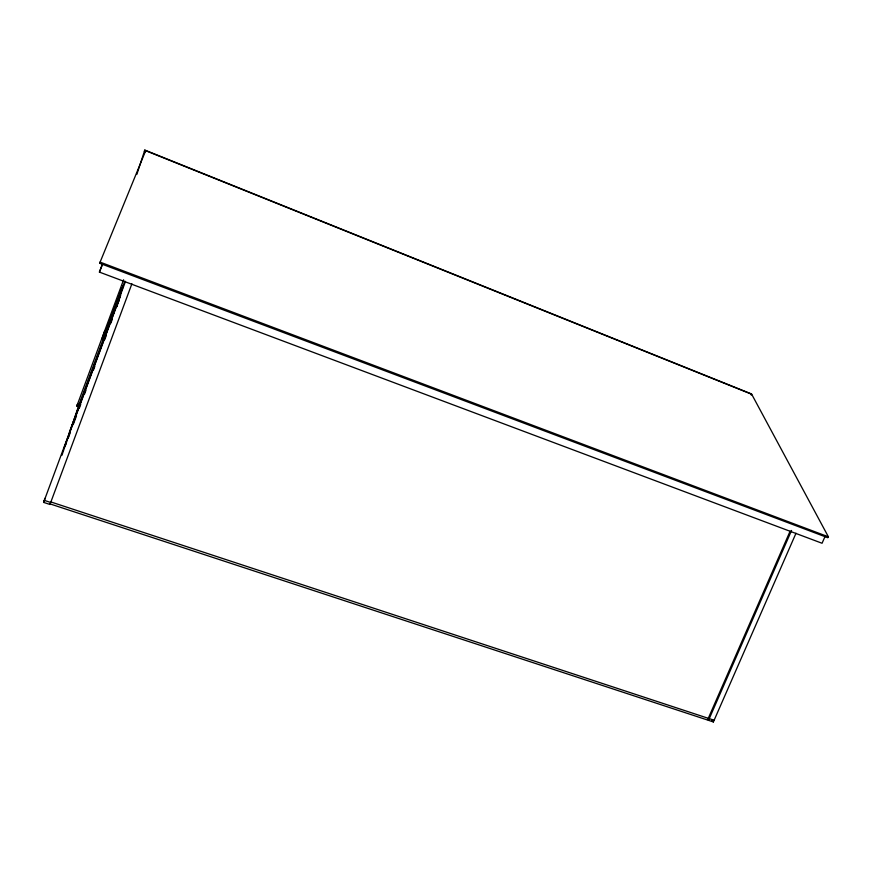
<?xml version="1.0" encoding="UTF-8"?>
<svg xmlns="http://www.w3.org/2000/svg" width="872" height="872" viewBox="0 0 872 872"><rect width="100%" height="100%" fill="white"/><g stroke="black" fill="none" stroke-linecap="round" stroke-linejoin="round"><path stroke-width="1.31" d="M118.745 301.625L120.249 295.041L69.379 432.305M103.408 338.532L102.591 342.402L123.334 285.667L105.163 333.518M120.249 295.041L116.946 306.715M122.952 285.526L122.004 290.06M120.38 294.387L121.59 290.441M121.797 288.654L120.903 292.992L121.797 288.654L105.839 331.698M116.368 306.802L118.592 299.587M105.338 334.815L106.678 330.652M102.591 342.402L103.397 339.917M104.727 336.461L106.188 331.938L104.651 331.382M103.931 337.551L102.743 337.115L104.684 331.284L102.166 338.652L103.365 339.088M44.341 500.234L43.6 502.381L49.966 504.463L50.14 503.929L713.383 721.94L796.005 533.228M136.85 174.378L144.828 150.06L751.479 393.926L751.228 395.016L751.708 394.275L145.668 150.693L99.648 263.257L827.757 537.697L828.4 536.825L751.708 394.275M61.945 455.26L78.872 405.153L77.368 404.63L77.739 403.54M65.411 445.494L66.61 441.941M67.809 438.387L69.411 433.646M64.299 447.303L120.685 295.205M124.816 281.242L78.338 406.581L76.834 406.058L77.216 404.968M45.072 498.261L44.341 500.386L50.707 502.479L50.881 501.945L714.124 720.239M99.648 263.257L100.062 262.112L828.4 536.825M145.308 151.663L145.668 150.693M825.49 535.484L822.056 543.256L99.419 272.108L102.438 263.9M76.834 406.058L123.595 279.792M102.166 338.652L102.743 337.115L104.368 337.595M105.076 334.924L123.334 285.667M43.6 502.381L125.47 281.438M68.038 438.583L70.392 432.24M73.215 424.631L76.507 415.759M79.33 408.151L80.736 404.346M84.497 394.199L85.914 390.394M93.435 370.11L94.841 366.305M104.716 339.677L106.133 335.873M110.831 323.196L112.237 319.392M49.966 504.463L131.901 283.782M144.828 150.06L144.36 151.303L145.308 151.684M99.419 272.108L102.46 264.543M707.737 719.563L790.108 531.179M708.511 720.348L791.558 530.459M711.835 720.392L713.383 721.94"/></g></svg>
